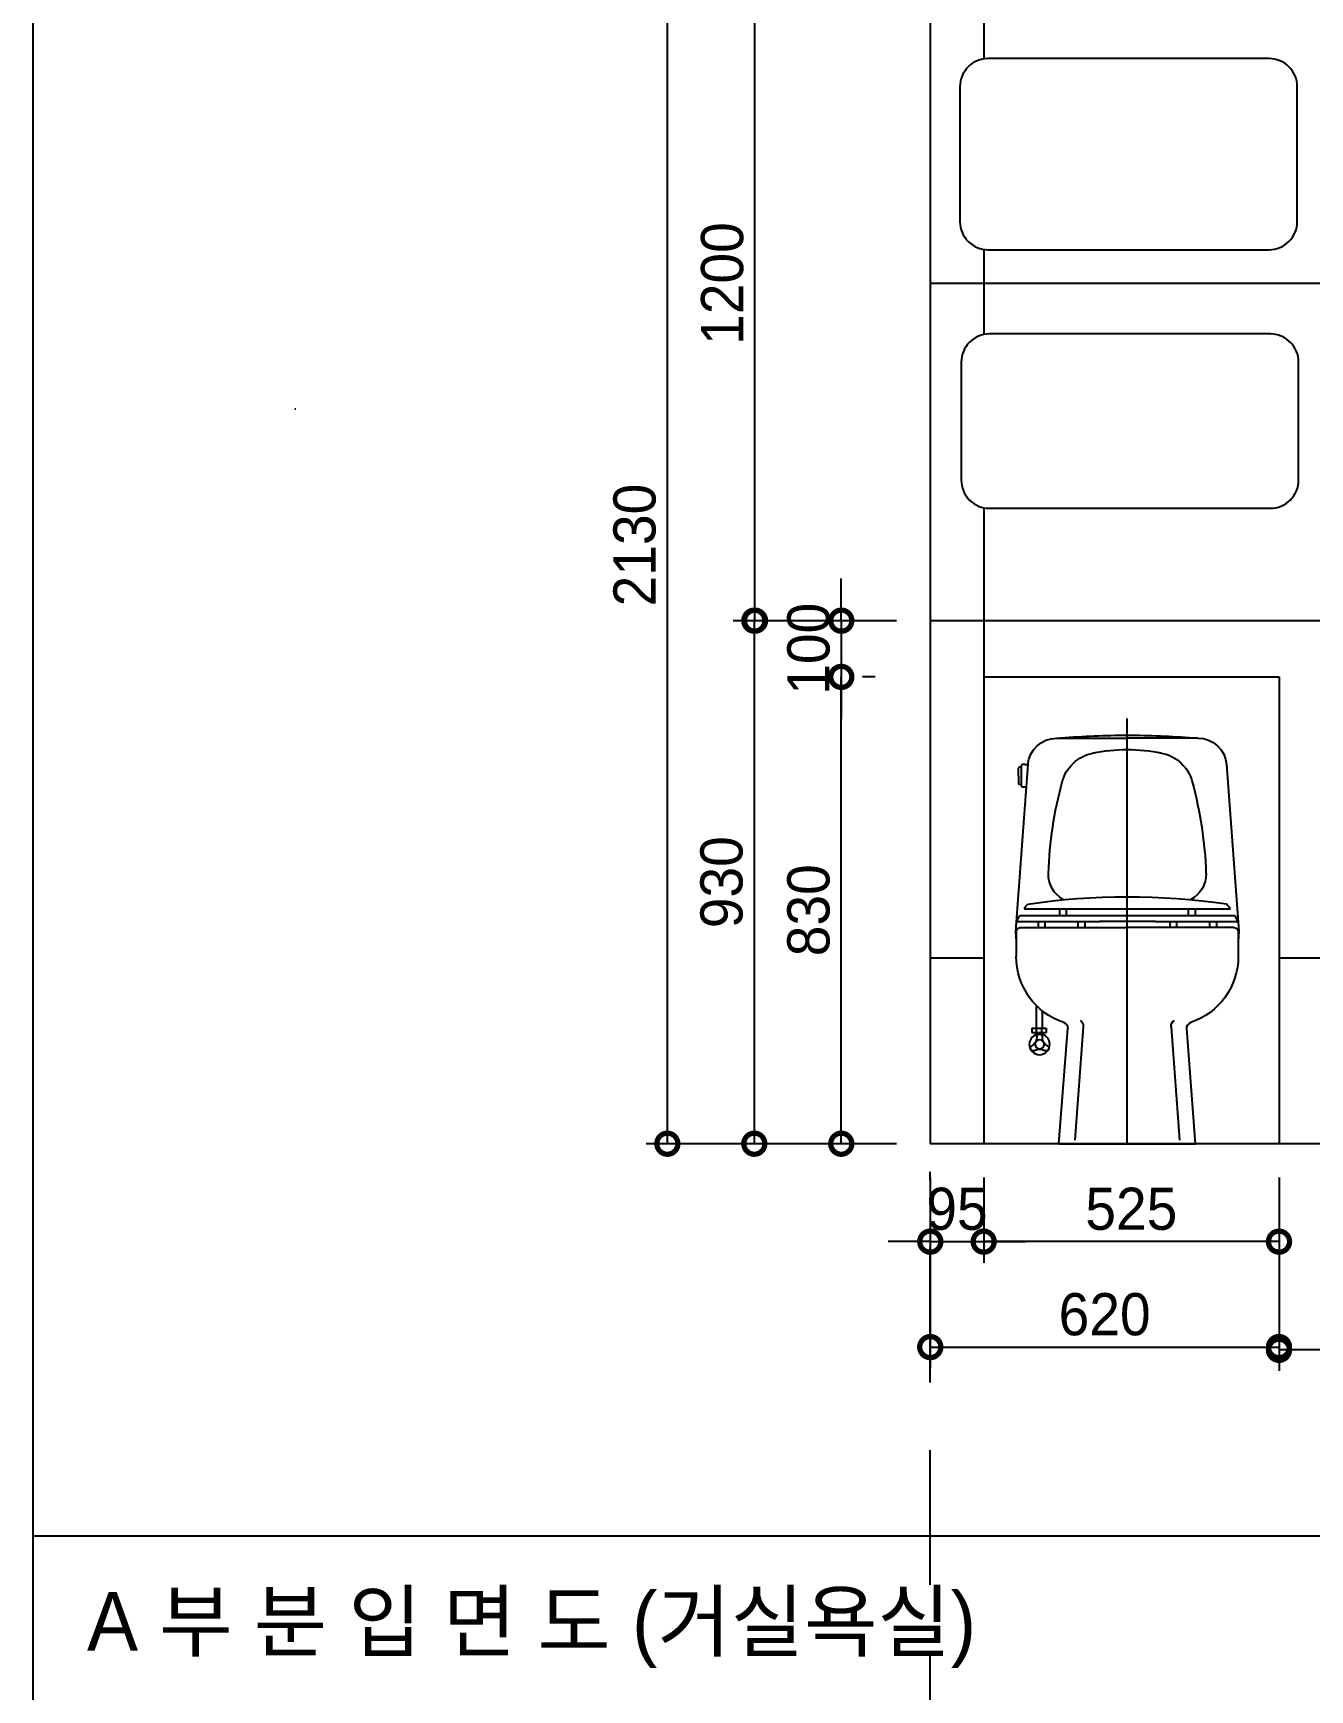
# Model space of a CAD drawing. Header units: inches. Extents: x 211248 to 488355, y -41604 to -7105.
# Drawn here: x 267898 to 270169, y -21440 to -18493 of the extents above; entities that cross this region are included whole.
import ezdxf
from ezdxf.enums import TextEntityAlignment as Align

# ---------------------------------------------------------------- set-up
doc = ezdxf.new("R2010")
doc.units = ezdxf.units.IN
doc.header["$LTSCALE"] = 60
doc.header["$MEASUREMENT"] = 0
doc.linetypes.add('DH-HID2', pattern=[1.2, 0.8, -0.4])
for name, color, linetype in [('0-ELC TEXT', 7, 'Continuous'), ('02-WAL', 2, 'Continuous'), ('03-WAL NEW', 3, 'Continuous'), ('07-DIM', 5, 'Continuous'), ('07-DIM WAL', 5, 'Continuous'), ('15 HAT', 252, 'Continuous'), ('CO-BATH', 6, 'Continuous'), ('F-SYM', 7, 'Continuous'), ('FORM(YOURNAME)-1', 1, 'Continuous'), ('FORM(YOURNAME)-11', 1, 'Continuous'), ('HA', 7, 'Continuous')]:
    doc.layers.add(name, color=color, linetype=linetype)
doc.styles.add('YOURNAME', font='HY울릉도M.TTF')
doc.styles.add('스타일1', font='Korail_Round_Gothic_Light.ttf')
doc.styles.add('코레일둥고', font='Korail_Round_Gothic_Medium.ttf')
doc.dimstyles.new('30', dxfattribs={"dimscale": 30, "dimtxt": 2.5, "dimasz": 2.5, "dimexe": 1.25, "dimexo": 2, "dimtad": 1, "dimdec": 0, "dimtxsty": '스타일1', "dimblk": 'DOTSMALL', "dimcen": 2.5, "dimclrd": 1, "dimclre": 1, "dimclrt": 7, "dimadec": 0, "dimazin": 0, "dimtfac": 1, "dimtdec": 0, "dimtix": 1, "dimtmove": 0, "dimatfit": 3, "dimldrblk": 'DOTSMALL', "dimfxl": 0, "dimarcsym": 0})
pattern_1 = [(90, (270789, -19538.34), (-600, 4e-14), []), (180, (270789, -19538.34), (-7e-14, -600), [])]

# ---------------------------------------------------------------- blocks, each defined once
blk = doc.blocks.new('A$C1B8B0607')
at = {"layer": 'HA', "color": 8, "linetype": 'Continuous', "ltscale": 25}
blk.add_line((460, 0), (460, 727.9), dxfattribs=at)
at = {"layer": 'HA', "color": 6, "linetype": 'Continuous', "ltscale": 25}
for p, q in [((338.9, 694.3), (460, 694.3)), ((581.1, 694.3), (460, 694.3)), ((290.1, 648.9), (268.9, 364)), ((634.9, 649.1), (629.9, 649.1)), ((629.9, 648.9), (637.9, 541.8)), ((634.9, 649.1), (640.1, 649)), ((640.1, 649), (641.8, 647.4)), ((641.8, 647.4), (641.5, 611.9)), ((641.7, 644.7), (644.8, 644.6)), ((644.8, 644.6), (646.4, 643)), ((646.4, 643), (646.2, 616.1)), ((634.6, 610.5), (632.9, 608.3)), ((634.6, 610.5), (640, 610.4)), ((641.5, 611.9), (640, 610.4)), ((641.5, 614.6), (644.5, 614.5)), ((644.5, 614.5), (646.2, 616.1)), ((637.9, 541.8), (651.1, 364)), ((636.6, 402.3), (283.4, 402.3)), ((343.9, 402.3), (343.9, 390.8)), ((355.6, 402.3), (355.6, 390.8)), ((564.4, 402.3), (564.4, 390.8)), ((576.1, 402.3), (576.1, 390.8)), ((411.6, 380.2), (271, 380.2)), ((411.6, 390.8), (276, 390.8)), ((278, 370), (460, 370)), ((278, 370), (460, 370)), ((307.3, 380.2), (307.3, 370)), ((319, 380.2), (319, 370)), ((375.6, 380.2), (375.6, 370)), ((387.2, 380.2), (387.2, 370)), ((507.5, 390.8), (411.6, 390.8)), ((411.6, 380.2), (507.5, 380.2)), ((642, 370), (460, 370)), ((642, 370), (460, 370)), ((644, 390.8), (507.5, 390.8)), ((649, 380.2), (507.5, 380.2)), ((532.8, 380.2), (532.8, 370)), ((544.4, 380.2), (544.4, 370)), ((601, 380.2), (601, 370)), ((612.7, 380.2), (612.7, 370)), ((268.9, 364), (270, 346)), ((270, 362), (270, 320.8)), ((651.1, 364), (650, 346)), ((650, 362), (650, 320.8)), ((605.4, 227.5), (605.4, 197.9)), ((616.1, 237.3), (616.1, 197.9)), ((384.7, 200.3), (370.4, 6)), ((535.3, 200.3), (549.6, 6)), ((343, 0), (358.1, 197)), ((577, 0), (561.9, 197)), ((623.1, 197.9), (598.7, 197.9)), ((598.7, 197.9), (598.7, 190.4)), ((623.1, 190.4), (598.7, 190.4)), ((605.4, 190.4), (605.4, 187)), ((606.3, 190.4), (606.3, 197.9)), ((615.1, 190.4), (615.1, 197.9)), ((616.1, 190.4), (616.1, 186.5)), ((623.1, 197.9), (623.1, 190.4)), ((577, 0), (343, 0))]:
    blk.add_line(p, q, dxfattribs=at)
for radius in [17.6, 7.81]:
    blk.add_circle((610, 170), radius, dxfattribs=at)
for centre, radius, start, end in [((338.9, 645.4), 48.9, 90, 175.8771), ((346.9, 690.8), 3.92, 94.4856, 119.9222), ((461.6, -770.8), 1470, 90.0609, 94.4856), ((458.4, -770.8), 1470, 89.9408, 90.0592), ((461.6, -770.8), 1470, 89.9408, 90.0592), ((458.4, -770.8), 1470, 85.5144, 89.9391), ((573.1, 690.8), 3.92, 60.0778, 85.5144), ((581.1, 644.6), 49.3, 5.0549, 90), ((414.9, 601.5), 68.6, 101.5389, 164.8158), ((460, 380.7), 293.9, 90, 101.5413), ((460, 380.7), 294, 90.0054, 101.5389), ((460, 380.6), 294, 78.4627, 90), ((460, 380.7), 294, 78.4611, 89.9946), ((505.1, 601.5), 68.6, 15.1842, 78.4611), ((1010.8, 439.8), 686, 164.8158, 178.0859), ((-90.8, 439.8), 686, 1.9141, 15.1842), ((374.1, 461.1), 49, 178.0859, 242.0862), ((545.9, 461.1), 49, 298.9728, 1.9141), ((362.2, 343.6), 98.3, 137.1317, 143.3151), ((459, -741.3), 1164.1, 81.542, 98.3393), ((557.8, 343.6), 98.3, 36.6849, 42.5888), ((278, 362.1), 7.97, 90, 180.4279), ((362.2, 343.6), 98.3, 151.2667, 158.0974), ((642, 362.1), 7.94, 359.1442, 90), ((557.8, 343.6), 98.3, 21.9025, 28.7333), ((390, 320.8), 120, 179.9996, 251.2064), ((530, 320.8), 120, 288.7936, 0.0004), ((348.1, 197.8), 10, 355.6201, 71.2064), ((374.8, 202.1), 10, 349.7755, 62.8711), ((545.2, 202.1), 10, 117.1289, 190.2245), ((571.9, 197.8), 10, 108.7936, 184.38), ((589.3, 182), 16, 297.4414, 2.5649), ((610, 182.9), 4.74, 357.4414, 182.5649), ((630.7, 182), 16, 177.4414, 242.5649), ((598.8, 163.6), 4.74, 117.4414, 302.5649), ((610, 146.1), 16, 57.4414, 122.5649), ((621.2, 163.6), 4.74, 237.4414, 62.5649)]:
    blk.add_arc(centre, radius, start, end, dxfattribs=at)
blk = doc.blocks.new('_DOTSMALL')
at = {"color": 0, "linetype": 'ByBlock', "const_width": 0.5}
blk.add_lwpolyline([(-0.0625, 0, 1), (0.0625, 0, 1)], format="xyb", close=True, dxfattribs=at)
blk = doc.blocks.new('*D345')
at = {"layer": '07-DIM', "color": 1, "lineweight": -2}
for p, q in [((270113.9, -20528.8), (270113.9, -20873)), ((270789, -20578.8), (270789, -20873)), ((270789, -20835.5), (270113.9, -20835.5))]:
    blk.add_line(p, q, dxfattribs=at)
at = {"layer": 'Defpoints', "color": 0}
for p in [(270113.9, -20468.8), (270789, -20518.8), (270113.9, -20835.5)]:
    blk.add_point(p, dxfattribs=at)
at = {"layer": '07-DIM', "color": 1, "lineweight": -2, "xscale": 75, "yscale": 75, "zscale": 75, "rotation": 180}
blk.add_blockref('_DOTSMALL', (270113.9, -20835.5), dxfattribs=at)
at = {"layer": '07-DIM', "color": 1, "lineweight": -2, "xscale": 75, "yscale": 75, "zscale": 75}
blk.add_blockref('_DOTSMALL', (270789, -20835.5), dxfattribs=at)
at = {"layer": '07-DIM', "color": 7, "insert": (270451.4, -20777.4), "char_height": 75, "attachment_point": 5, "style": '스타일1'}
blk.add_mtext('675', dxfattribs=at)
blk = doc.blocks.new('*D346')
at = {"layer": '07-DIM', "color": 1, "lineweight": -2}
for p, q in [((269493.5, -20528.8), (269493.5, -20868.1)), ((270113.9, -20528.8), (270113.9, -20868.1)), ((269493.5, -20830.6), (270113.9, -20830.6))]:
    blk.add_line(p, q, dxfattribs=at)
at = {"layer": 'Defpoints', "color": 0}
for p in [(269493.5, -20468.8), (270113.9, -20468.8), (270113.9, -20830.6)]:
    blk.add_point(p, dxfattribs=at)
at = {"layer": '07-DIM', "color": 1, "lineweight": -2, "xscale": 75, "yscale": 75, "zscale": 75, "rotation": 180}
blk.add_blockref('_DOTSMALL', (269493.5, -20830.6), dxfattribs=at)
at = {"layer": '07-DIM', "color": 1, "lineweight": -2, "xscale": 75, "yscale": 75, "zscale": 75}
blk.add_blockref('_DOTSMALL', (270113.9, -20830.6), dxfattribs=at)
at = {"layer": '07-DIM', "color": 7, "insert": (269803.7, -20772.6), "char_height": 75, "attachment_point": 5, "style": '스타일1'}
blk.add_mtext('620', dxfattribs=at)
blk = doc.blocks.new('*D347')
at = {"layer": '07-DIM', "color": 1, "lineweight": -2}
for p, q in [((269433.5, -19538.3), (269143, -19538.3)), ((269180.5, -19538.3), (269180.5, -20468.8)), ((269433.5, -20468.8), (269143, -20468.8))]:
    blk.add_line(p, q, dxfattribs=at)
at = {"layer": 'Defpoints', "color": 0}
for p in [(269493.5, -19538.3), (269180.5, -20468.8), (269493.5, -20468.8)]:
    blk.add_point(p, dxfattribs=at)
at = {"layer": '07-DIM', "color": 1, "lineweight": -2, "xscale": 75, "yscale": 75, "zscale": 75}
for p, rotation in [((269180.5, -19538.3), 90), ((269180.5, -20468.8), 270)]:
    blk.add_blockref('_DOTSMALL', p, dxfattribs=dict(at, rotation=rotation))
at = {"layer": '07-DIM', "color": 7, "insert": (269122.5, -20003.6), "char_height": 75, "attachment_point": 5, "rotation": 90, "style": '스타일1'}
blk.add_mtext('930', dxfattribs=at)
blk = doc.blocks.new('*D348')
at = {"layer": '07-DIM', "color": 1, "lineweight": -2}
for p, q in [((269335.2, -19538.3), (269335.2, -19463.3)), ((269433.5, -19538.3), (269297.7, -19538.3)), ((269335.2, -19538.3), (269335.2, -19638.3)), ((269335.2, -19638.3), (269335.2, -19713.3)), ((269395.2, -19638.3), (269372.7, -19638.3))]:
    blk.add_line(p, q, dxfattribs=at)
at = {"layer": 'Defpoints', "color": 0}
for p in [(269493.5, -19538.3), (269335.2, -19638.3), (269335.2, -19638.3)]:
    blk.add_point(p, dxfattribs=at)
at = {"layer": '07-DIM', "color": 1, "lineweight": -2, "xscale": 75, "yscale": 75, "zscale": 75}
for p, rotation in [((269335.2, -19538.3), 270), ((269335.2, -19638.3), 90)]:
    blk.add_blockref('_DOTSMALL', p, dxfattribs=dict(at, rotation=rotation))
at = {"layer": '07-DIM', "color": 7, "insert": (269277.2, -19588.3), "char_height": 75, "attachment_point": 5, "rotation": 90, "style": '스타일1'}
blk.add_mtext('100', dxfattribs=at)
blk = doc.blocks.new('*D349')
at = {"layer": '07-DIM', "color": 1, "lineweight": -2}
for p, q in [((269335.2, -20468.8), (269335.2, -19638.3)), ((269395.2, -19638.3), (269372.7, -19638.3)), ((269433.5, -20468.8), (269297.7, -20468.8))]:
    blk.add_line(p, q, dxfattribs=at)
at = {"layer": 'Defpoints', "color": 0}
for p in [(269335.2, -19638.3), (269335.2, -19638.3), (269493.5, -20468.8)]:
    blk.add_point(p, dxfattribs=at)
at = {"layer": '07-DIM', "color": 1, "lineweight": -2, "xscale": 75, "yscale": 75, "zscale": 75}
for p, rotation in [((269335.2, -19638.3), 90), ((269335.2, -20468.8), 270)]:
    blk.add_blockref('_DOTSMALL', p, dxfattribs=dict(at, rotation=rotation))
at = {"layer": '07-DIM', "color": 7, "insert": (269277.2, -20053.5), "char_height": 75, "attachment_point": 5, "rotation": 90, "style": '스타일1'}
blk.add_mtext('830', dxfattribs=at)
blk = doc.blocks.new('*D350')
at = {"layer": '07-DIM', "color": 1, "lineweight": -2}
for p, q in [((269433.5, -18338.8), (269144.2, -18338.8)), ((269181.7, -19538.3), (269181.7, -18338.8)), ((269433.5, -19538.3), (269144.2, -19538.3))]:
    blk.add_line(p, q, dxfattribs=at)
at = {"layer": 'Defpoints', "color": 0}
for p in [(269181.7, -18338.8), (269493.5, -18338.8), (269493.5, -19538.3)]:
    blk.add_point(p, dxfattribs=at)
at = {"layer": '07-DIM', "color": 1, "lineweight": -2, "xscale": 75, "yscale": 75, "zscale": 75}
for p, rotation in [((269181.7, -18338.8), 90), ((269181.7, -19538.3), 270)]:
    blk.add_blockref('_DOTSMALL', p, dxfattribs=dict(at, rotation=rotation))
at = {"layer": '07-DIM', "color": 7, "insert": (269123.7, -18938.6), "char_height": 75, "attachment_point": 5, "rotation": 90, "style": '스타일1'}
blk.add_mtext('1200', dxfattribs=at)
blk = doc.blocks.new('*D351')
at = {"layer": '07-DIM', "color": 1, "lineweight": -2}
for p, q in [((269433.5, -18338.8), (268988.3, -18338.8)), ((269025.8, -20468.8), (269025.8, -18338.8)), ((269433.5, -20468.8), (268988.3, -20468.8))]:
    blk.add_line(p, q, dxfattribs=at)
at = {"layer": 'Defpoints', "color": 0}
for p in [(269025.8, -18338.8), (269493.5, -18338.8), (269493.5, -20468.8)]:
    blk.add_point(p, dxfattribs=at)
at = {"layer": '07-DIM', "color": 1, "lineweight": -2, "xscale": 75, "yscale": 75, "zscale": 75}
for p, rotation in [((269025.8, -18338.8), 90), ((269025.8, -20468.8), 270)]:
    blk.add_blockref('_DOTSMALL', p, dxfattribs=dict(at, rotation=rotation))
at = {"layer": '07-DIM', "color": 7, "insert": (268967.8, -19403.8), "char_height": 75, "attachment_point": 5, "rotation": 90, "style": '스타일1'}
blk.add_mtext('2130', dxfattribs=at)
blk = doc.blocks.new('FORM-ELEVATION')
at = {"layer": 'Defpoints', "color": 158}
blk.add_lwpolyline([(-8309, 33708), (61071, 33708), (61071, -19692), (-8309, -19692)], close=True, dxfattribs=at)
at = {"layer": 'FORM(YOURNAME)-11', "color": 3, "style": 'YOURNAME'}
for tag, height, p in [('1', 450, (71041, -1219)), ('2', 450, (71041, -1863)), ('3', 450, (71041, -3150)), ('4', 450, (71041, -5081)), ('5', 515, (71041, -7398)), ('6', 515, (71041, -9650)), ('7', 515, (71041, -11903)), ('8', 515, (71041, -14155)), ('9', 515, (71041, -16408)), ('10', 515, (66791, -18596)), ('11', 515, (71041, -18660)), ('12', 515, (66791, -20848)), ('13', 515, (71041, -20848))]:
    blk.add_attdef(tag, text='', height=height, dxfattribs=at).set_placement(p, align=Align.MIDDLE_RIGHT)
blk = doc.blocks.new('*U465')
at = {"layer": 'FORM(YOURNAME)-1', "xscale": 0.15, "yscale": 0.15, "zscale": 0.15}
blk.add_blockref('FORM-ELEVATION', (269143.8, -22420.8), dxfattribs=at)
blk = doc.blocks.new('*D363')
at = {"layer": '07-DIM WAL', "color": 1, "lineweight": -2}
for p, q in [((269493.5, -20528.8), (269493.5, -20680.5)), ((269588.5, -20528.8), (269588.5, -20680.5)), ((269493.5, -20643), (269418.5, -20643)), ((269493.5, -20643), (269588.5, -20643)), ((269588.5, -20643), (269663.5, -20643))]:
    blk.add_line(p, q, dxfattribs=at)
at = {"layer": 'Defpoints', "color": 0}
for p in [(269493.5, -20468.8), (269588.5, -20468.8), (269588.5, -20643)]:
    blk.add_point(p, dxfattribs=at)
at = {"layer": '07-DIM WAL', "color": 1, "lineweight": -2, "xscale": 75, "yscale": 75, "zscale": 75}
blk.add_blockref('_DOTSMALL', (269493.5, -20643), dxfattribs=at)
at = {"layer": '07-DIM WAL', "color": 1, "lineweight": -2, "xscale": 75, "yscale": 75, "zscale": 75, "rotation": 180}
blk.add_blockref('_DOTSMALL', (269588.5, -20643), dxfattribs=at)
at = {"layer": '07-DIM WAL', "color": 7, "insert": (269541, -20585), "char_height": 75, "attachment_point": 5, "style": '스타일1'}
blk.add_mtext('95', dxfattribs=at)
blk = doc.blocks.new('*D355')
at = {"layer": '07-DIM WAL', "color": 1, "lineweight": -2}
for p, q in [((269588.5, -20528.8), (269588.5, -20680.5)), ((270113.9, -20528.8), (270113.9, -20680.5)), ((270113.9, -20643), (269588.5, -20643))]:
    blk.add_line(p, q, dxfattribs=at)
at = {"layer": 'Defpoints', "color": 0}
for p in [(269588.5, -20468.8), (270113.9, -20468.8), (269588.5, -20643)]:
    blk.add_point(p, dxfattribs=at)
at = {"layer": '07-DIM WAL', "color": 1, "lineweight": -2, "xscale": 75, "yscale": 75, "zscale": 75, "rotation": 180}
blk.add_blockref('_DOTSMALL', (269588.5, -20643), dxfattribs=at)
at = {"layer": '07-DIM WAL', "color": 1, "lineweight": -2, "xscale": 75, "yscale": 75, "zscale": 75}
blk.add_blockref('_DOTSMALL', (270113.9, -20643), dxfattribs=at)
at = {"layer": '07-DIM WAL', "color": 7, "insert": (269851.2, -20585), "char_height": 75, "attachment_point": 5, "style": '스타일1'}
blk.add_mtext('525', dxfattribs=at)

msp = doc.modelspace()

# ---------------------------------------------------------------- hatches: boundary and pattern name
at = {"layer": '0-ELC TEXT'}
h = msp.add_hatch(dxfattribs=at)
h.set_pattern_fill('_USER', color=140, scale=600, angle=90, double=1, pattern_type=0)
h.set_pattern_definition(pattern_1)
h.paths.add_polyline_path([(270789, -18338.8), (269493.5, -18338.8), (269493.5, -19538.3), (270789, -19538.3)])
h.paths.add_polyline_path([(270146.3, -18588.3), (270146.3, -18828.3, -0.414214), (270096.3, -18878.3), (269596.3, -18878.3, -0.414214), (269546.3, -18828.3), (269546.3, -18588.3, -0.414214), (269596.3, -18538.3), (270096.3, -18538.3, -0.414214)], flags=16)
h.paths.add_polyline_path([(270706.4, -18733.8), (270706.4, -19143.8, -0.764167), (270196.4, -19143.8), (270196.4, -18733.8, -0.764167)], flags=16)
h.paths.add_polyline_path([(270686.4, -18736.5), (270686.4, -19141, -0.755701), (270216.4, -19141), (270216.4, -18736.5, -0.755701)], flags=0)
h.paths.add_polyline_path([(270148.7, -19078.3), (270148.7, -19288.3, -0.414214), (270098.7, -19338.3), (269598.7, -19338.3, -0.414214), (269548.7, -19288.3), (269548.7, -19078.3, -0.414214), (269598.7, -19028.3), (270098.7, -19028.3, -0.414214)], flags=16)
h.paths.add_polyline_path([(270464.3, -19545.7), (270464.3, -19332.5), (270311.4, -19332.5), (270311.4, -19545.7)], flags=9)
h = msp.add_hatch(dxfattribs=at)
h.set_pattern_fill('_USER', color=140, scale=600, angle=90, double=1, pattern_type=0)
h.set_pattern_definition(pattern_1)
h.paths.add_polyline_path([(270789, -19538.3), (269493.5, -19538.3), (269493.5, -20468.8), (269588.5, -20468.8), (269588.5, -19638.3), (270113.9, -19638.3), (270113.9, -20468.8), (270789, -20468.8)])
h.paths.add_polyline_path([(270713.9, -19763.5), (270684.3, -20167.4), (270218.5, -20167.4), (270189, -19763.5, -0.435772), (270209.7, -19741.2), (270388.4, -19741.2), (270388.4, -19731.1), (270403.5, -19731.1), (270403.5, -19741.2), (270425, -19741.2), (270430.8, -19629.7, -0.39915), (270440.8, -19620.1), (270451.4, -19620.1), (270462, -19620.1, -0.399153), (270472.1, -19629.7), (270477.9, -19741.2), (270499.4, -19741.2), (270499.4, -19731.1), (270514.5, -19731.1), (270514.5, -19741.2), (270693.1, -19741.2, -0.435772)], flags=16)
edge = h.paths.add_edge_path(flags=0)
edge.add_line((270471.6, -19650.4), (270471.6, -19649.8))
edge.add_ellipse((270451.4, -19650.4), major_axis=(20.2, 0), ratio=0.240825, start_angle=0, end_angle=360, ccw=False)
edge = h.paths.add_edge_path(flags=0)
edge.add_spline(control_points=[(270470.6, -19650.4), (270470.6, -19650.4), (270470.6, -19650.4), (270470.5, -19650.6), (270470.5, -19650.7), (270470.3, -19650.9), (270470.1, -19651), (270469.6, -19651.4), (270469, -19651.7), (270467.7, -19652.2), (270466.9, -19652.5), (270464.2, -19653.2), (270462, -19653.6), (270457.1, -19654.1), (270454.4, -19654.2), (270449, -19654.3), (270446.3, -19654.1), (270441.4, -19653.6), (270439.1, -19653.3), (270436.1, -19652.5), (270435.2, -19652.2), (270433.8, -19651.7), (270433.3, -19651.4), (270432.7, -19651), (270432.5, -19650.9), (270432.3, -19650.6), (270432.3, -19650.5), (270432.3, -19650.4), (270432.3, -19650.4), (270432.3, -19650.4), (270432.3, -19650.3), (270432.3, -19650.2), (270432.4, -19650.1), (270432.6, -19649.9), (270432.7, -19649.8), (270433.3, -19649.4), (270433.8, -19649.1), (270435.1, -19648.6), (270435.9, -19648.3), (270438.6, -19647.6), (270440.7, -19647.2), (270445.6, -19646.7), (270448.2, -19646.6), (270453.5, -19646.5), (270456.2, -19646.6), (270461.1, -19647.1), (270463.4, -19647.5), (270466.5, -19648.2), (270467.5, -19648.5), (270469, -19649.1), (270469.5, -19649.3), (270470.1, -19649.7), (270470.3, -19649.9), (270470.5, -19650.2), (270470.6, -19650.2), (270470.6, -19650.3), (270470.6, -19650.4), (270470.6, -19650.4)], knot_values=[0, 0, 0, 0, 0.11103, 0.11103, 0.222059, 0.222059, 0.333089, 0.333089, 0.541062, 0.541062, 0.749036, 0.749036, 1.153203, 1.153203, 1.557371, 1.557371, 1.961539, 1.961539, 2.365706, 2.365706, 2.612717, 2.612717, 2.799233, 2.799233, 2.93761, 2.93761, 3.044097, 3.044097, 3.150583, 3.150583, 3.25707, 3.25707, 3.363556, 3.363556, 3.470042, 3.470042, 3.677004, 3.677004, 3.883966, 3.883966, 4.28421, 4.28421, 4.684454, 4.684454, 5.084698, 5.084698, 5.484942, 5.484942, 5.74274, 5.74274, 5.931194, 5.931194, 6.072178, 6.072178, 6.179938, 6.179938, 6.283185, 6.283185, 6.283185, 6.283185], degree=3, periodic=0)

# ---------------------------------------------------------------- linework, layer by layer
at = {"color": 6}
for points in [[(269596.3, -18878.3), (270096.3, -18878.3, 0.414214), (270146.3, -18828.3), (270146.3, -18588.3, 0.414214), (270096.3, -18538.3), (269596.3, -18538.3, 0.414214), (269546.3, -18588.3), (269546.3, -18828.3, 0.414214)], [(269598.7, -19338.3), (270098.7, -19338.3, 0.414214), (270148.7, -19288.3), (270148.7, -19078.3, 0.414214), (270098.7, -19028.3), (269598.7, -19028.3, 0.414214), (269548.7, -19078.3), (269548.7, -19288.3, 0.414214)]]:
    msp.add_lwpolyline(points, format="xyb", close=True, dxfattribs=at)
msp.add_lwpolyline([(268364.6, -19162), (268363, -19162)], dxfattribs=at)
at = {"layer": '02-WAL'}
msp.add_line((270789, -20468.8), (269493.5, -20468.8), dxfattribs=at)
msp.add_lwpolyline([(270789, -20518.8), (271608.5, -20518.8), (271608.5, -18338.8), (269493.5, -18338.8), (269493.5, -20468.8)], dxfattribs=at)
at = {"layer": '03-WAL NEW'}
for p, q in [((270789, -19538.3), (269493.5, -19538.3)), ((269588.5, -19638.3), (270113.9, -19638.3)), ((269588.5, -19638.3), (269588.5, -20468.8)), ((270113.9, -19638.3), (270113.9, -20468.8))]:
    msp.add_line(p, q, dxfattribs=at)
at = {"layer": 'CO-BATH', "color": 251, "linetype": 'DH-HID2', "ltscale": 5}
msp.add_line((269493.5, -22693.7), (269493.5, -20518.8), dxfattribs=at)
at = {"layer": 'F-SYM'}
msp.add_line((278714.2, -21167.2), (267897.5, -21167.2), dxfattribs=at)

# ---------------------------------------------------------------- block references
at = {"xscale": -1.039370078747084, "yscale": 1.039370078747084, "zscale": 1.039370078747084}
msp.add_blockref('A$C1B8B0607', (270322, -20468.8), dxfattribs=at)
at = {"layer": '15 HAT'}
msp.add_blockref('*U465', (0, 0), dxfattribs=at)

# ---------------------------------------------------------------- texts
at = {"layer": '0-ELC TEXT', "style": '코레일둥고'}
msp.add_text('A 부 분 입 면 도 (거실욕실)', height=103.937, dxfattribs=at).set_placement((267993.4, -21370.5))

# ---------------------------------------------------------------- dimensions: what is measured, and where the dimension line sits
at = {"layer": '07-DIM'}
for base, p1, p2, picture, middle in [((269025.8, -18338.8), (269493.5, -20468.8), (269493.5, -18338.8), '*D351', (268967.8, -19403.8)), ((269181.6974, -18338.7723), (269493.5084, -19538.3392), (269493.5084, -18338.7723), '*D350', (269123.6815, -18938.5557))]:
    dim = msp.add_linear_dim(base=base, p1=p1, p2=p2, angle=270, dimstyle='30', override={"dimfxl": 1.25}, dxfattribs=at)
    dim.commit()
    dim.dimension.update_dxf_attribs({"geometry": picture, "text_midpoint": middle})
for base, p1, p2, picture, middle in [((269335.2, -19638.3), (269493.5, -19538.3), (269335.2, -19638.3), '*D348', (269277.2, -19588.3)), ((269180.5084, -20468.7723), (269493.5084, -19538.3392), (269493.5084, -20468.7723), '*D347', (269122.4925, -20003.5557)), ((269335.225, -19638.2762), (269493.5084, -20468.7723), (269335.225, -19638.2762), '*D349', (269277.209, -20053.5242))]:
    dim = msp.add_linear_dim(base=base, p1=p1, p2=p2, angle=90, dimstyle='30', dxfattribs=at)
    dim.commit()
    dim.dimension.update_dxf_attribs({"geometry": picture, "text_midpoint": middle})
dim = msp.add_linear_dim(base=(270113.9, -20830.6), p1=(269493.5, -20468.8), p2=(270113.9, -20468.8), dimstyle='30', override={"dimfxl": 1.25}, dxfattribs=at)
dim.commit()
dim.dimension.update_dxf_attribs({"geometry": '*D346', "text_midpoint": (269803.7, -20772.6)})
dim = msp.add_linear_dim(base=(270113.9, -20835.5), p1=(270789, -20518.8), p2=(270113.9, -20468.8), dimstyle='30', dxfattribs=at)
dim.commit()
dim.dimension.update_dxf_attribs({"geometry": '*D345', "text_midpoint": (270451.4, -20777.4)})
at = {"layer": '07-DIM WAL'}
dim = msp.add_linear_dim(base=(269588.5, -20643), p1=(269493.5, -20468.8), p2=(269588.5, -20468.8), dimstyle='30', dxfattribs=at)
dim.commit()
dim.dimension.update_dxf_attribs({"geometry": '*D363', "text_midpoint": (269541, -20585)})
dim = msp.add_linear_dim(base=(269588.5, -20643), p1=(270113.9, -20468.8), p2=(269588.5, -20468.8), angle=180, dimstyle='30', dxfattribs=at)
dim.commit()
dim.dimension.update_dxf_attribs({"geometry": '*D355', "text_midpoint": (269851.2, -20585)})

doc.saveas('drawing.dxf')
